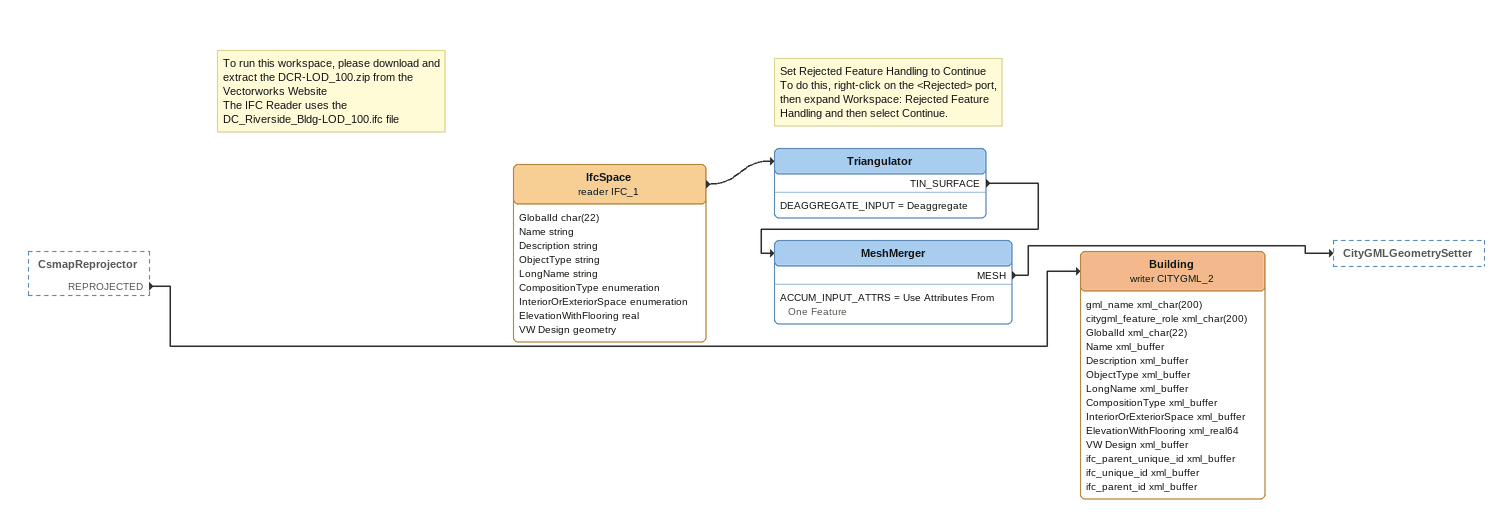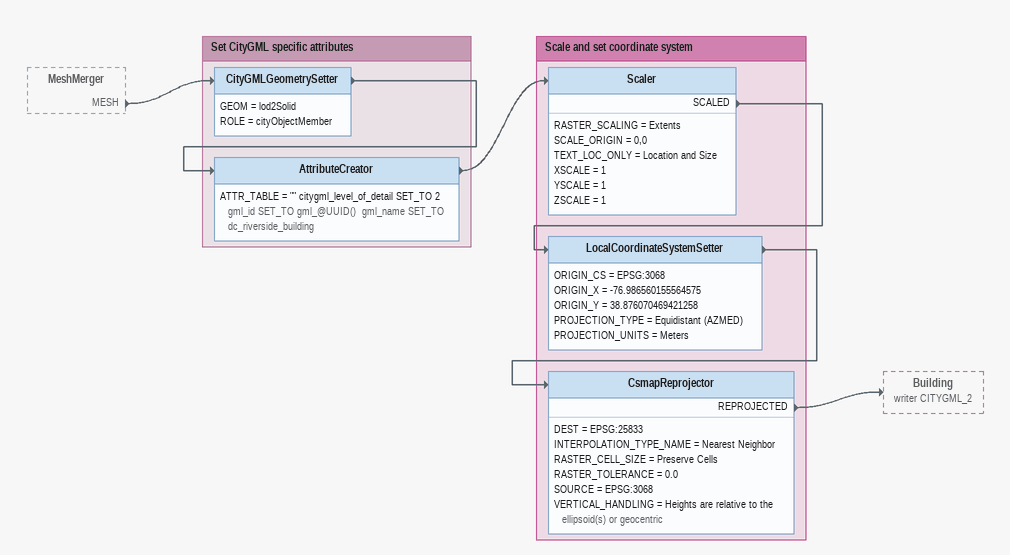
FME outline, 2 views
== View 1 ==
CsmapReprojector [outside]
    REPROJECTED -> Building (writer CITYGML_2)
Note: To run this workspace, please download and extract the DCR-LOD_100.zip from the Vectorworks Website / The IFC Reader uses the DC_Riverside_Bldg-LOD_100.ifc file
IfcSpace (reader IFC_1)
    attributes: GlobalId char(22), Name string, Description string, ObjectType string, LongName string, CompositionType enumeration, InteriorOrExteriorSpace enumeration, ElevationWithFlooring real, VW Design geometry
    -> Triangulator
Note: Set Rejected Feature Handling to Continue / To do this, right-click on the <Rejected> port, then expand Workspace: Rejected Feature Handling and then select Continue.
Triangulator
    DEAGGREGATE_INPUT = Deaggregate
    TIN_SURFACE -> MeshMerger
MeshMerger
    ACCUM_INPUT_ATTRS = Use Attributes From One Feature
    MESH -> CityGMLGeometrySetter
Building (writer CITYGML_2)
    attributes: gml_name xml_char(200), citygml_feature_role xml_char(200), GlobalId xml_char(22), Name xml_buffer, Description xml_buffer, ObjectType xml_buffer, LongName xml_buffer, CompositionType xml_buffer, InteriorOrExteriorSpace xml_buffer, ElevationWithFlooring xml_real64, VW Design xml_buffer, ifc_parent_unique_id xml_buffer, ifc_unique_id xml_buffer, ifc_parent_id xml_buffer

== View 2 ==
MeshMerger [outside]
    MESH -> CityGMLGeometrySetter

Bookmark: Set CityGML specific attributes
CityGMLGeometrySetter
    GEOM = lod2Solid
    ROLE = cityObjectMember
    -> AttributeCreator
AttributeCreator
    ATTR_TABLE = "" citygml_level_of_detail SET_TO 2  gml_id SET_TO gml_@UUID()  gml_name SET_TO dc_riverside_building
    -> Scaler

Bookmark: Scale and set coordinate system
Scaler
    RASTER_SCALING = Extents
    SCALE_ORIGIN = 0,0
    TEXT_LOC_ONLY = Location and Size
    XSCALE = 1
    YSCALE = 1
    ZSCALE = 1
    SCALED -> LocalCoordinateSystemSetter
LocalCoordinateSystemSetter
    ORIGIN_CS = EPSG:3068
    ORIGIN_X = -76.986560155564575
    ORIGIN_Y = 38.876070469421258
    PROJECTION_TYPE = Equidistant (AZMED)
    PROJECTION_UNITS = Meters
    -> CsmapReprojector
CsmapReprojector
    DEST = EPSG:25833
    INTERPOLATION_TYPE_NAME = Nearest Neighbor
    RASTER_CELL_SIZE = Preserve Cells
    RASTER_TOLERANCE = 0.0
    SOURCE = EPSG:3068
    VERTICAL_HANDLING = Heights are relative to the ellipsoid(s) or geocentric
    REPROJECTED -> Building (writer CITYGML_2)
